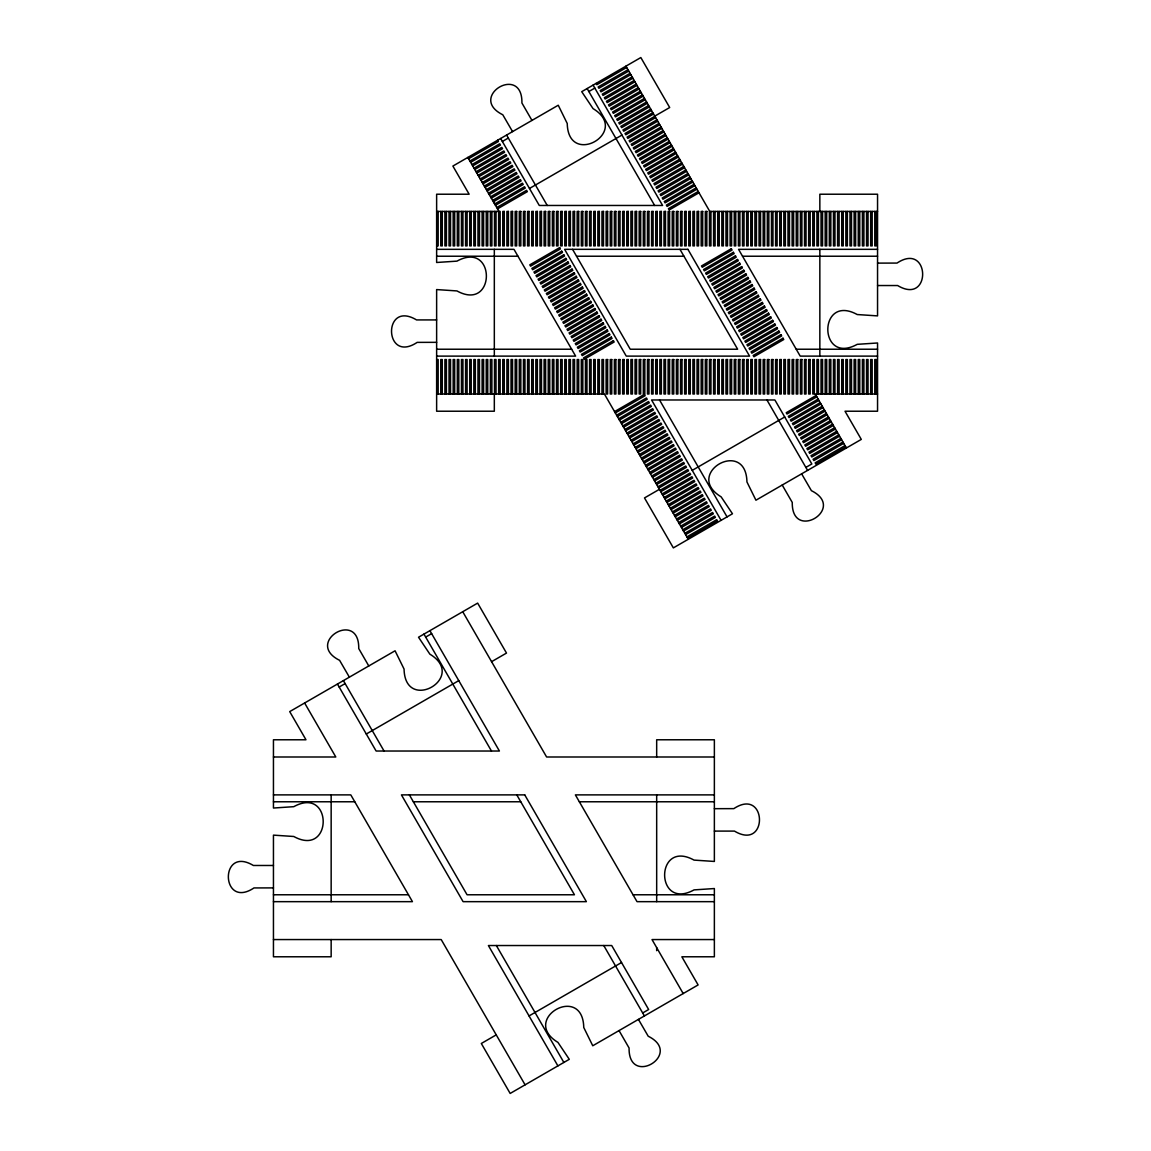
<?xml version="1.0" encoding="UTF-8"?>
<svg xmlns="http://www.w3.org/2000/svg" width="1151" height="1151" viewBox="0 0 1151 1151"><rect width="100%" height="100%" fill="white"/><g stroke="black" fill="none" stroke-linecap="round" stroke-linejoin="round"><path stroke-width="1.5" d="M468.572 158.752L498.397 141.53L497.635 140.221M626.676 67.477L596.837 84.699L596.089 83.39M502.354 141.487L508.31 138.034M588.852 91.533L594.822 88.095M469.881 161.025L499.707 143.803L500.469 145.112L470.63 162.334M627.986 69.736L598.146 86.958L598.908 88.282L628.734 71.06M471.939 164.607L501.778 147.386L502.527 148.695L472.701 165.917M630.043 73.319L600.218 90.541L600.98 91.85L630.806 74.628M474.011 168.19L503.836 150.954L504.598 152.277L474.773 169.499M632.115 76.901L602.29 94.123L603.038 95.432L632.877 78.21M476.082 171.758L505.908 154.536L506.67 155.845L476.831 173.082M634.187 80.484L604.347 97.706L605.109 99.015L634.935 81.793M478.14 175.34L507.979 158.119L508.728 159.428L478.902 176.65M636.244 84.066L606.419 101.288L607.181 102.597L637.007 85.375M480.212 178.923L510.037 161.701L510.799 163.01L480.974 180.232M638.316 87.634L608.491 104.856L609.239 106.18L639.078 88.958M482.283 182.505L512.109 165.284L512.871 166.593L483.032 183.815M640.388 91.217L610.548 108.439L611.31 109.762L641.136 92.526M484.341 186.088L514.18 168.852L514.929 170.175L485.103 187.397M642.445 94.799L612.62 112.021L613.382 113.33L643.208 96.108M486.413 189.656L516.238 172.434L517 173.758L487.175 190.98M644.517 98.382L614.692 115.604L615.44 116.913L645.279 99.691M488.484 193.239L518.31 176.017L519.072 177.326L489.233 194.548M646.589 101.964L616.749 119.186L617.511 120.495L647.337 103.273M490.542 196.821L520.381 179.599L521.13 180.908L491.304 198.13M648.646 105.532L618.821 122.769L619.583 124.078L649.409 106.856M492.614 200.403L522.439 183.182L523.201 184.491L493.376 201.713M650.718 109.115L620.893 126.337L621.641 127.66L651.48 110.424M494.685 203.986L524.511 186.764L525.273 188.073L495.434 205.295M652.79 112.697L622.95 129.919L623.713 131.228L653.538 114.007M529.474 188.462L621.957 135.07M654.761 116.136L669.681 107.518L640.834 57.55L581.715 91.677L593.053 108.611C631.309 131.789 568.191 168.233 567.242 123.502L558.249 105.23L452.89 166.061L469.148 194.217L436.632 194.217L436.632 262.486L456.961 261.133C496.167 239.595 496.167 312.468 456.961 290.93L436.632 289.577L436.632 411.224L494.326 411.224L494.326 394.002M496.743 207.554L526.582 190.332L527.331 191.656L497.505 208.878M654.847 116.28L625.022 133.502L625.784 134.811L655.61 117.589M656.919 119.862L627.079 137.084L627.842 138.393L657.681 121.172M658.991 123.43L629.151 140.667L629.914 141.976L659.739 124.754M661.048 127.013L631.223 144.235L631.971 145.558L661.811 128.337M663.12 130.595L633.28 147.817L634.043 149.126L663.882 131.905M665.192 134.178L635.352 151.4L636.115 152.709L665.94 135.487M667.249 137.76L637.424 154.982L638.172 156.291L668.012 139.07M669.321 141.343L639.481 158.565L640.244 159.874L670.069 142.652M671.378 144.911L641.553 162.133L642.316 163.456L672.141 146.235M673.45 148.493L643.625 165.715L644.373 167.024L674.213 149.803M675.522 152.076L645.682 169.298L646.445 170.607L676.27 153.385M677.579 155.658L647.754 172.88L648.517 174.189L678.342 156.968M679.651 159.241L649.826 176.463L650.574 177.772L680.414 160.55M681.723 162.809L651.883 180.031L652.646 181.354L682.471 164.133M683.78 166.391L653.955 183.613L654.718 184.937L684.543 167.701M685.852 169.974L656.027 187.196L656.775 188.505L686.615 171.283M687.924 173.556L658.084 190.778L658.847 192.088L688.672 174.866M689.981 177.139L660.156 194.361L660.919 195.67L690.744 178.448M692.053 180.707L662.228 197.943L662.976 199.252L692.816 182.031M694.125 184.289L664.285 201.511L665.048 202.835L694.873 185.599M696.182 187.872L666.357 205.094L667.12 206.403L696.945 189.181M698.254 191.454L668.414 208.676L669.177 209.986L699.017 192.764M614.548 411.612L644.387 394.376L645.135 395.699L615.31 412.921M616.619 415.18L646.445 397.958L647.207 399.282L617.382 416.504M618.691 418.763L648.517 401.541L649.279 402.85L619.439 420.072M620.749 422.345L650.588 405.123L651.337 406.432L621.511 423.654M622.82 425.928L652.646 408.706L653.408 410.015L623.583 427.237M624.878 429.51L654.718 412.288L655.48 413.597L625.64 430.819M626.95 433.078L656.789 415.856L657.538 417.18L627.712 434.402M629.021 436.661L658.847 419.439L659.609 420.748L629.77 437.97M631.079 440.243L660.919 423.021L661.681 424.331L631.841 441.552M633.151 443.826L662.976 426.604L663.739 427.913L633.913 445.135M635.223 447.408L665.048 430.186L665.81 431.496L635.971 448.717M637.28 450.976L667.12 433.754L667.868 435.078L638.042 452.3M639.352 454.559L669.177 437.337L669.94 438.646L640.114 455.882M641.424 458.141L671.249 440.919L672.011 442.229L642.172 459.45M643.481 461.724L673.321 444.502L674.069 445.811L644.243 463.033M645.553 465.306L675.378 448.084L676.141 449.394L646.315 466.615M647.625 468.889L677.45 451.652L678.212 452.976L648.373 470.198M649.682 472.457L679.522 455.235L680.27 456.544L650.444 473.78M651.754 476.039L681.579 458.817L682.342 460.127L652.516 477.348M653.826 479.622L683.651 462.4L684.413 463.709L654.574 480.931M655.883 483.204L685.723 465.982L686.471 467.292L656.645 484.513M657.955 486.787L687.78 469.55L688.543 470.874L658.717 488.096M816.059 395.498L786.234 412.72L786.982 414.029L816.822 396.807M659.422 489.319L644.502 497.923L673.349 547.89L732.468 513.763L721.13 496.844C682.874 473.651 745.992 437.207 746.941 481.938L755.934 500.21L861.293 439.394L845.021 411.224L877.551 411.224L877.551 342.984L857.222 344.336C818.016 365.874 818.016 293.016 857.222 314.54L877.551 315.892L877.551 194.217L819.843 194.217L819.843 211.439M692.226 470.371L784.709 416.979M660.027 490.355L689.852 473.133L690.614 474.457L660.775 491.678M818.131 399.08L788.291 416.302L789.054 417.612L818.879 400.39M662.084 493.937L691.924 476.715L692.672 478.025L662.847 495.247M820.188 402.663L790.363 419.885L791.125 421.194L820.951 403.972M664.156 497.52L693.981 480.298L694.744 481.607L664.918 498.829M822.26 406.231L792.435 423.467L793.183 424.777L823.023 407.555M339.171 687.032L345.127 683.593M425.683 637.093L431.639 633.64M666.213 501.102L696.053 483.88L696.815 485.19L666.976 502.411M824.332 409.814L794.492 427.035L795.255 428.359L825.08 411.123M668.285 504.685L698.125 487.463L698.873 488.772L669.048 505.994M826.389 413.396L796.564 430.618L797.312 431.927L827.152 414.705M670.357 508.253L700.182 491.031L700.945 492.355L671.105 509.576M828.461 416.979L798.621 434.2L799.384 435.51L829.224 418.288M672.414 511.835L702.254 494.613L703.016 495.923L673.177 513.145M830.533 420.561L800.693 437.783L801.456 439.092L831.281 421.87M674.486 515.418L704.311 498.196L705.074 499.505L675.249 516.727M832.59 424.129L802.765 441.365L803.513 442.675L833.353 425.453M676.558 519L706.383 501.778L707.146 503.088L677.306 520.31M834.662 427.712L804.822 444.933L805.585 446.257L835.41 429.035M678.615 522.583L708.455 505.361L709.203 506.67L679.378 523.892M836.719 431.294L806.894 448.516L807.657 449.825L837.482 432.603M680.687 526.151L710.512 508.929L711.275 510.253L681.45 527.475M838.791 434.877L808.966 452.098L809.714 453.408L839.554 436.186M682.759 529.733L712.584 512.512L713.347 513.821L683.507 531.057M840.863 438.459L811.023 455.681L811.786 456.99L841.611 439.768M684.816 533.316L714.656 516.094L715.404 517.403L685.579 534.625M842.92 442.042L813.095 459.263L813.858 460.573L843.683 443.351M805.873 467.407L811.829 463.968L774.882 399.972L651.581 399.972L721.087 520.338M686.888 536.898L716.713 519.676L717.476 520.986L687.651 538.208M844.992 445.61L815.167 462.831L815.915 464.155L845.755 446.933M366.291 734.021L458.774 680.629M491.578 661.681L506.498 653.077L477.651 603.11L418.532 637.237L429.87 654.156C468.126 677.349 405.008 713.793 404.059 669.062L395.066 650.79L289.707 711.606L305.979 739.776L273.449 739.776L273.449 808.031L293.778 806.678C332.984 785.14 332.984 858.027 293.778 836.489L273.449 835.137L273.449 956.783L331.157 956.783L331.157 939.561M496.239 1034.864L481.319 1043.482L510.166 1093.45L569.285 1059.323L557.947 1042.389C519.691 1019.21 582.809 982.767 583.758 1027.498L592.751 1045.77L698.11 984.939L681.852 956.783L714.368 956.783L714.368 888.543L694.039 889.896C654.833 911.434 654.833 838.561 694.039 860.099L714.368 861.452L714.368 739.776L656.674 739.776L656.674 756.998M529.043 1015.93L621.526 962.538M642.69 1012.966L648.646 1009.513L611.713 945.532L488.398 945.532L557.904 1065.898M436.632 211.439L500.153 211.439L500.153 245.882L498.642 245.882L498.642 211.439M877.551 211.439L709.448 211.439L709.448 245.882L710.958 245.882L710.958 211.439M436.632 245.882L438.157 245.882L438.157 211.439M436.632 249.335L513.979 249.335L575.629 356.119L436.632 356.119M877.551 249.335L738.554 249.335L800.204 356.119L877.551 356.119M436.632 256.227L517.95 256.227M576.55 256.227L683.939 256.227M742.539 256.227L877.551 256.227M877.551 263.119L897.017 263.075C930.31 240.976 931.835 306.037 897.636 285.534L877.551 285.534M436.632 319.92L416.533 319.92C382.348 299.418 383.873 364.479 417.166 342.379L436.632 342.336M436.632 349.228L571.644 349.228M796.233 349.228L877.551 349.228M436.632 359.558L438.157 359.558L438.157 394.002M436.632 394.002L604.39 394.002L688.269 539.287M877.551 394.002L815.196 394.002L846.373 447.998M273.449 756.998L335.804 756.998L304.627 703.002M714.368 756.998L546.61 756.998L462.731 611.713M273.449 794.881L350.796 794.881L412.446 901.665L273.449 901.665M714.368 794.881L575.371 794.881L637.021 901.665L714.368 901.665M273.449 801.772L354.767 801.772M413.367 801.772L520.756 801.772M579.356 801.772L714.368 801.772M714.368 808.678L733.834 808.635C767.127 786.536 768.652 851.596 734.467 831.094L714.368 831.094M273.449 865.48L253.364 865.48C219.165 844.963 220.69 910.038 253.983 887.939L273.449 887.896M273.449 894.773L408.461 894.773M633.05 894.773L714.368 894.773M273.449 939.561L441.207 939.561L525.086 1084.832M714.368 939.561L652.013 939.561L683.19 993.558M625.914 66.168L709.793 211.439M593.096 85.102L662.602 205.468L539.287 205.468L500.627 138.494M587.139 88.555L654.646 205.468M679.968 249.335L737.633 349.228L630.244 349.228L572.565 249.335M766.94 399.972L807.585 470.385M801.628 473.838L811.397 490.671C847.194 508.454 791.6 542.322 792.262 502.44L782.22 485.046M531.963 120.409L521.921 103C522.583 63.132 466.989 96.986 502.786 114.769L512.555 131.602M506.598 135.055L547.243 205.468M659.537 399.972L727.044 516.9M467.81 157.442L498.987 211.439M429.913 630.662L499.419 751.028L376.118 751.028L337.444 684.054M423.956 634.1L491.463 751.028M516.785 794.881L574.45 894.773L467.061 894.773L409.382 794.881M603.757 945.532L644.402 1015.945M638.445 1019.398L648.214 1036.231C684.011 1054.014 628.417 1087.868 629.079 1048L619.037 1030.591M368.78 665.954L358.738 648.56C359.4 608.678 303.806 642.546 339.603 660.329L349.372 677.162M343.415 680.615L384.06 751.028M496.354 945.532L563.861 1062.445M876.299 211.439L876.299 245.882L874.789 245.882L874.789 211.439M876.299 394.002L876.299 359.558L874.789 359.558L874.789 394.002M872.17 211.439L872.17 245.882L870.66 245.882L870.66 211.439M872.17 394.002L872.17 359.558L870.66 359.558L870.66 394.002M868.041 211.439L868.041 245.882L866.53 245.882L866.53 211.439M868.041 394.002L868.041 359.558L866.53 359.558L866.53 394.002M863.912 211.439L863.912 245.882L862.387 245.882L862.387 211.439M863.912 394.002L863.912 359.558L862.387 359.558L862.387 394.002M859.768 211.439L859.768 245.882L858.258 245.882L858.258 211.439M859.768 394.002L859.768 359.558L858.258 359.558L858.258 394.002M855.639 211.439L855.639 245.882L854.128 245.882L854.128 211.439M855.639 394.002L855.639 359.558L854.128 359.558L854.128 394.002M851.51 211.439L851.51 245.882L849.985 245.882L849.985 211.439M851.51 394.002L851.51 359.558L849.985 359.558L849.985 394.002M847.366 211.439L847.366 245.882L845.856 245.882L845.856 211.439M847.366 394.002L847.366 359.558L845.856 359.558L845.856 394.002M843.237 211.439L843.237 245.882L841.726 245.882L841.726 211.439M843.237 394.002L843.237 359.558L841.726 359.558L841.726 394.002M839.108 211.439L839.108 245.882L837.583 245.882L837.583 211.439M839.108 394.002L839.108 359.558L837.583 359.558L837.583 394.002M834.964 211.439L834.964 245.882L833.453 245.882L833.453 211.439M834.964 394.002L834.964 359.558L833.453 359.558L833.453 394.002M830.835 211.439L830.835 245.882L829.324 245.882L829.324 211.439M830.835 394.002L830.835 359.558L829.324 359.558L829.324 394.002M826.706 211.439L826.706 245.882L825.181 245.882L825.181 211.439M826.706 394.002L826.706 359.558L825.181 359.558L825.181 394.002M822.577 211.439L822.577 245.882L821.051 245.882L821.051 211.439M822.577 394.002L822.577 359.558L821.051 359.558L821.051 394.002M819.843 249.335L819.843 356.119M818.433 211.439L818.433 245.882L816.922 245.882L816.922 211.439M818.433 394.002L818.433 359.558L816.922 359.558L816.922 394.002M814.304 211.439L814.304 245.882L812.793 245.882L812.793 211.439M810.175 211.439L810.175 245.882L808.649 245.882L808.649 211.439M806.031 211.439L806.031 245.882L804.52 245.882L804.52 211.439M801.902 211.439L801.902 245.882L800.391 245.882L800.391 211.439M797.772 211.439L797.772 245.882L796.247 245.882L796.247 211.439M793.629 211.439L793.629 245.882L792.118 245.882L792.118 211.439M789.5 211.439L789.5 245.882L787.989 245.882L787.989 211.439M785.37 211.439L785.37 245.882L783.845 245.882L783.845 211.439M781.241 211.439L781.241 245.882L779.716 245.882L779.716 211.439M777.098 211.439L777.098 245.882L775.587 245.882L775.587 211.439M772.968 211.439L772.968 245.882L771.458 245.882L771.458 211.439M768.839 211.439L768.839 245.882L767.314 245.882L767.314 211.439M764.696 211.439L764.696 245.882L763.185 245.882L763.185 211.439M760.566 211.439L760.566 245.882L759.056 245.882L759.056 211.439M756.437 211.439L756.437 245.882L754.912 245.882L754.912 211.439M752.294 211.439L752.294 245.882L750.783 245.882L750.783 211.439M748.164 211.439L748.164 245.882L746.654 245.882L746.654 211.439M744.035 211.439L744.035 245.882L742.51 245.882L742.51 211.439M739.906 211.439L739.906 245.882L738.381 245.882L738.381 211.439M735.762 211.439L735.762 245.882L734.252 245.882L734.252 211.439M731.633 211.439L731.633 245.882L730.122 245.882L730.122 211.439M727.504 211.439L727.504 245.882L725.979 245.882L725.979 211.439M723.36 211.439L723.36 245.882L721.85 245.882L721.85 211.439M719.231 211.439L719.231 245.882L717.72 245.882L717.72 211.439M715.102 211.439L715.102 245.882L713.577 245.882L713.577 211.439M656.674 794.881L656.674 901.665M656.674 947.618L656.674 950.668M603.498 394.002L603.498 359.558L601.973 359.558L601.973 394.002M599.354 394.002L599.354 359.558L597.844 359.558L597.844 394.002M595.225 394.002L595.225 359.558L593.715 359.558L593.715 394.002M591.096 394.002L591.096 359.558L589.571 359.558L589.571 394.002M586.952 394.002L586.952 359.558L585.442 359.558L585.442 394.002M582.823 394.002L582.823 359.558L581.313 359.558L581.313 394.002M578.694 394.002L578.694 359.558L577.169 359.558L577.169 394.002M574.565 394.002L574.565 359.558L573.04 359.558L573.04 394.002M570.421 394.002L570.421 359.558L568.911 359.558L568.911 394.002M566.292 394.002L566.292 359.558L564.781 359.558L564.781 394.002M562.163 394.002L562.163 359.558L560.638 359.558L560.638 394.002M558.019 394.002L558.019 359.558L556.509 359.558L556.509 394.002M553.89 394.002L553.89 359.558L552.379 359.558L552.379 394.002M549.761 394.002L549.761 359.558L548.236 359.558L548.236 394.002M545.617 394.002L545.617 359.558L544.106 359.558L544.106 394.002M541.488 394.002L541.488 359.558L539.977 359.558L539.977 394.002M537.359 394.002L537.359 359.558L535.834 359.558L535.834 394.002M533.23 394.002L533.23 359.558L531.704 359.558L531.704 394.002M529.086 394.002L529.086 359.558L527.575 359.558L527.575 394.002M524.957 394.002L524.957 359.558L523.446 359.558L523.446 394.002M520.827 394.002L520.827 359.558L519.302 359.558L519.302 394.002M516.684 394.002L516.684 359.558L515.173 359.558L515.173 394.002M512.555 394.002L512.555 359.558L511.044 359.558L511.044 394.002M508.425 394.002L508.425 359.558L506.9 359.558L506.9 394.002M504.282 394.002L504.282 359.558L502.771 359.558L502.771 394.002M500.153 394.002L500.153 359.558L498.642 359.558L498.642 394.002M496.023 211.439L496.023 245.882L494.498 245.882L494.498 211.439M496.023 394.002L496.023 359.558L494.498 359.558L494.498 394.002M494.326 200.332L494.326 203.382M494.326 249.335L494.326 356.119M491.894 211.439L491.894 245.882L490.369 245.882L490.369 211.439M491.894 394.002L491.894 359.558L490.369 359.558L490.369 394.002M487.751 211.439L487.751 245.882L486.24 245.882L486.24 211.439M487.751 394.002L487.751 359.558L486.24 359.558L486.24 394.002M483.621 211.439L483.621 245.882L482.111 245.882L482.111 211.439M483.621 394.002L483.621 359.558L482.111 359.558L482.111 394.002M479.492 211.439L479.492 245.882L477.967 245.882L477.967 211.439M479.492 394.002L479.492 359.558L477.967 359.558L477.967 394.002M475.349 211.439L475.349 245.882L473.838 245.882L473.838 211.439M475.349 394.002L475.349 359.558L473.838 359.558L473.838 394.002M471.219 211.439L471.219 245.882L469.709 245.882L469.709 211.439M471.219 394.002L471.219 359.558L469.709 359.558L469.709 394.002M467.09 211.439L467.09 245.882L465.565 245.882L465.565 211.439M467.09 394.002L467.09 359.558L465.565 359.558L465.565 394.002M462.947 211.439L462.947 245.882L461.436 245.882L461.436 211.439M462.947 394.002L462.947 359.558L461.436 359.558L461.436 394.002M458.817 211.439L458.817 245.882L457.307 245.882L457.307 211.439M458.817 394.002L458.817 359.558L457.307 359.558L457.307 394.002M454.688 211.439L454.688 245.882L453.163 245.882L453.163 211.439M454.688 394.002L454.688 359.558L453.163 359.558L453.163 394.002M450.559 211.439L450.559 245.882L449.034 245.882L449.034 211.439M450.559 394.002L450.559 359.558L449.034 359.558L449.034 394.002M446.415 211.439L446.415 245.882L444.905 245.882L444.905 211.439M446.415 394.002L446.415 359.558L444.905 359.558L444.905 394.002M442.286 211.439L442.286 245.882L440.775 245.882L440.775 211.439M442.286 394.002L442.286 359.558L440.775 359.558L440.775 394.002M331.157 794.881L331.157 901.665M559.645 247.609L529.82 264.831L530.568 266.154L560.408 248.933L559.645 247.609M561.717 251.191L531.877 268.413L532.64 269.722L562.465 252.501L561.717 251.191M563.774 254.774L533.949 271.996L534.711 273.305L564.537 256.083L563.774 254.774M565.846 258.356L536.021 275.578L536.769 276.887L566.609 259.666L565.846 258.356M567.918 261.939L538.078 279.161L538.841 280.47L568.666 263.248L567.918 261.939M569.975 265.507L540.15 282.729L540.898 284.052L570.738 266.831L569.975 265.507M572.047 269.089L542.207 286.311L542.97 287.621L572.81 270.399L572.047 269.089M574.119 272.672L544.279 289.894L545.042 291.203L574.867 273.981L574.119 272.672M576.176 276.254L546.351 293.476L547.099 294.785L576.939 277.564L576.176 276.254M578.248 279.837L548.408 297.059L549.171 298.368L579.011 281.146L578.248 279.837M580.305 283.405L550.48 300.627L551.243 301.95L581.068 284.729L580.305 283.405M582.377 286.987L552.552 304.209L553.3 305.533L583.14 288.297L582.377 286.987M584.449 290.57L554.609 307.792L555.372 309.101L585.197 291.879L584.449 290.57M586.506 294.152L556.681 311.374L557.444 312.684L587.269 295.462L586.506 294.152M588.578 297.735L558.753 314.957L559.501 316.266L589.341 299.044L588.578 297.735M590.65 301.303L560.81 318.539L561.573 319.849L591.398 302.627L590.65 301.303M592.707 304.886L562.882 322.107L563.645 323.431L593.47 306.195L592.707 304.886M594.779 308.468L564.954 325.69L565.702 326.999L595.542 309.777L594.779 308.468M596.851 312.05L567.011 329.272L567.774 330.582L597.599 313.36L596.851 312.05M598.908 315.633L569.083 332.855L569.846 334.164L599.671 316.942L598.908 315.633M600.98 319.201L571.155 336.437L571.903 337.747L601.743 320.525L600.98 319.201M603.052 322.784L573.212 340.005L573.975 341.329L603.8 324.107L603.052 322.784M731.317 248.731L701.491 265.953L702.254 267.262L732.079 250.04L731.317 248.731M605.109 326.366L575.284 343.588L576.047 344.897L605.872 327.675L605.109 326.366M733.388 252.314L703.563 269.535L704.311 270.845L734.151 253.623L733.388 252.314M607.181 329.949L577.356 347.17L578.104 348.48L607.944 331.258L607.181 329.949M735.46 255.882L705.621 273.118L706.383 274.427L736.208 257.205L735.46 255.882M609.253 333.531L579.413 350.753L580.176 352.062L610.001 334.84L609.253 333.531M737.518 259.464L707.692 276.686L708.455 278.01L738.28 260.773L737.518 259.464M611.31 337.114L581.485 354.335L582.233 355.645L612.073 338.423L611.31 337.114M739.589 263.047L709.75 280.269L710.512 281.578L740.352 264.356L739.589 263.047M613.382 340.682L583.543 357.903L584.305 359.227L614.145 342.005L613.382 340.682M741.661 266.629L711.822 283.851L712.584 285.16L742.409 267.938L741.661 266.629M743.719 270.212L713.893 287.433L714.642 288.743L744.481 271.521L743.719 270.212M745.79 273.78L715.951 291.016L716.713 292.325L746.553 275.103L745.79 273.78M747.862 277.362L718.023 294.584L718.785 295.908L748.61 278.686L747.862 277.362M749.92 280.945L720.094 298.167L720.843 299.476L750.682 282.254L749.92 280.945M751.991 284.527L722.152 301.749L722.914 303.058L752.74 285.836L751.991 284.527M754.049 288.11L724.224 305.332L724.986 306.641L754.811 289.419L754.049 288.11M756.121 291.692L726.295 308.914L727.044 310.223L756.883 293.001L756.121 291.692M758.192 295.26L728.353 312.482L729.115 313.806L758.941 296.584L758.192 295.26M760.25 298.843L730.425 316.065L731.187 317.374L761.012 300.152L760.25 298.843M762.322 302.425L732.496 319.647L733.245 320.956L763.084 303.735L762.322 302.425M764.393 306.008L734.554 323.23L735.316 324.539L765.142 307.317L764.393 306.008M766.451 309.59L736.626 326.812L737.388 328.121L767.213 310.899L766.451 309.59M768.523 313.158L738.697 330.38L739.446 331.704L769.285 314.482L768.523 313.158M770.595 316.741L740.755 333.963L741.517 335.286L771.343 318.05L770.595 316.741M772.652 320.323L742.827 337.545L743.589 338.854L773.414 321.633L772.652 320.323M774.724 323.906L744.898 341.128L745.647 342.437L775.486 325.215L774.724 323.906M776.796 327.488L746.956 344.71L747.718 346.019L777.544 328.798L776.796 327.488M778.853 331.056L749.028 348.293L749.79 349.602L779.615 332.38L778.853 331.056M780.925 334.639L751.099 351.861L751.848 353.184L781.687 335.948L780.925 334.639M782.997 338.221L753.157 355.443L753.919 356.752L783.745 339.531L782.997 338.221M504.282 211.439L502.771 211.439L502.771 245.882L504.282 245.882L504.282 211.439M508.425 211.439L506.9 211.439L506.9 245.882L508.425 245.882L508.425 211.439M512.555 211.439L511.044 211.439L511.044 245.882L512.555 245.882L512.555 211.439M516.684 211.439L515.173 211.439L515.173 245.882L516.684 245.882L516.684 211.439M520.827 211.439L519.302 211.439L519.302 245.882L520.827 245.882L520.827 211.439M524.957 211.439L523.446 211.439L523.446 245.882L524.957 245.882L524.957 211.439M529.086 211.439L527.575 211.439L527.575 245.882L529.086 245.882L529.086 211.439M533.23 211.439L531.704 211.439L531.704 245.882L533.23 245.882L533.23 211.439M537.359 211.439L535.834 211.439L535.834 245.882L537.359 245.882L537.359 211.439M541.488 211.439L539.977 211.439L539.977 245.882L541.488 245.882L541.488 211.439M545.617 211.439L544.106 211.439L544.106 245.882L545.617 245.882L545.617 211.439M549.761 211.439L548.236 211.439L548.236 245.882L549.761 245.882L549.761 211.439M553.89 211.439L552.379 211.439L552.379 245.882L553.89 245.882L553.89 211.439M558.019 211.439L556.509 211.439L556.509 245.882L558.019 245.882L558.019 211.439M562.163 211.439L560.638 211.439L560.638 245.882L562.163 245.882L562.163 211.439M566.292 211.439L564.781 211.439L564.781 245.882L566.292 245.882L566.292 211.439M570.421 211.439L568.911 211.439L568.911 245.882L570.421 245.882L570.421 211.439M574.565 211.439L573.04 211.439L573.04 245.882L574.565 245.882L574.565 211.439M578.694 211.439L577.169 211.439L577.169 245.882L578.694 245.882L578.694 211.439M582.823 211.439L581.313 211.439L581.313 245.882L582.823 245.882L582.823 211.439M586.952 211.439L585.442 211.439L585.442 245.882L586.952 245.882L586.952 211.439M591.096 211.439L589.571 211.439L589.571 245.882L591.096 245.882L591.096 211.439M595.225 211.439L593.715 211.439L593.715 245.882L595.225 245.882L595.225 211.439M599.354 211.439L597.844 211.439L597.844 245.882L599.354 245.882L599.354 211.439M603.498 211.439L601.973 211.439L601.973 245.882L603.498 245.882L603.498 211.439M607.627 211.439L606.117 211.439L606.117 245.882L607.627 245.882L607.627 211.439M611.756 211.439L610.246 211.439L610.246 245.882L611.756 245.882L611.756 211.439M615.9 211.439L614.375 211.439L614.375 245.882L615.9 245.882L615.9 211.439M620.029 211.439L618.504 211.439L618.504 245.882L620.029 245.882L620.029 211.439M624.159 211.439L622.648 211.439L622.648 245.882L624.159 245.882L624.159 211.439M628.288 211.439L626.777 211.439L626.777 245.882L628.288 245.882L628.288 211.439M632.431 211.439L630.906 211.439L630.906 245.882L632.431 245.882L632.431 211.439M636.561 211.439L635.05 211.439L635.05 245.882L636.561 245.882L636.561 211.439M640.69 211.439L639.179 211.439L639.179 245.882L640.69 245.882L640.69 211.439M644.833 211.439L643.308 211.439L643.308 245.882L644.833 245.882L644.833 211.439M648.963 211.439L647.452 211.439L647.452 245.882L648.963 245.882L648.963 211.439M653.092 211.439L651.581 211.439L651.581 245.882L653.092 245.882L653.092 211.439M657.235 211.439L655.71 211.439L655.71 245.882L657.235 245.882L657.235 211.439M661.365 211.439L659.84 211.439L659.84 245.882L661.365 245.882L661.365 211.439M665.494 211.439L663.983 211.439L663.983 245.882L665.494 245.882L665.494 211.439M669.623 211.439L668.112 211.439L668.112 245.882L669.623 245.882L669.623 211.439M673.767 211.439L672.242 211.439L672.242 245.882L673.767 245.882L673.767 211.439M677.896 211.439L676.385 211.439L676.385 245.882L677.896 245.882L677.896 211.439M682.025 211.439L680.514 211.439L680.514 245.882L682.025 245.882L682.025 211.439M686.169 211.439L684.644 211.439L684.644 245.882L686.169 245.882L686.169 211.439M690.298 211.439L688.787 211.439L688.787 245.882L690.298 245.882L690.298 211.439M694.427 211.439L692.916 211.439L692.916 245.882L694.427 245.882L694.427 211.439M698.571 211.439L697.046 211.439L697.046 245.882L698.571 245.882L698.571 211.439M702.7 211.439L701.175 211.439L701.175 245.882L702.7 245.882L702.7 211.439M706.829 211.439L705.318 211.439L705.318 245.882L706.829 245.882L706.829 211.439M687.91 249.335L564.609 249.335L626.259 356.119L749.574 356.119L687.91 249.335M607.627 359.558L606.117 359.558L606.117 394.002L607.627 394.002L607.627 359.558M611.756 359.558L610.246 359.558L610.246 394.002L611.756 394.002L611.756 359.558M615.9 359.558L614.375 359.558L614.375 394.002L615.9 394.002L615.9 359.558M620.029 359.558L618.504 359.558L618.504 394.002L620.029 394.002L620.029 359.558M624.159 359.558L622.648 359.558L622.648 394.002L624.159 394.002L624.159 359.558M628.288 359.558L626.777 359.558L626.777 394.002L628.288 394.002L628.288 359.558M632.431 359.558L630.906 359.558L630.906 394.002L632.431 394.002L632.431 359.558M636.561 359.558L635.05 359.558L635.05 394.002L636.561 394.002L636.561 359.558M640.69 359.558L639.179 359.558L639.179 394.002L640.69 394.002L640.69 359.558M644.833 359.558L643.308 359.558L643.308 394.002L644.833 394.002L644.833 359.558M648.963 359.558L647.452 359.558L647.452 394.002L648.963 394.002L648.963 359.558M653.092 359.558L651.581 359.558L651.581 394.002L653.092 394.002L653.092 359.558M657.235 359.558L655.71 359.558L655.71 394.002L657.235 394.002L657.235 359.558M661.365 359.558L659.84 359.558L659.84 394.002L661.365 394.002L661.365 359.558M665.494 359.558L663.983 359.558L663.983 394.002L665.494 394.002L665.494 359.558M669.623 359.558L668.112 359.558L668.112 394.002L669.623 394.002L669.623 359.558M673.767 359.558L672.242 359.558L672.242 394.002L673.767 394.002L673.767 359.558M677.896 359.558L676.385 359.558L676.385 394.002L677.896 394.002L677.896 359.558M682.025 359.558L680.514 359.558L680.514 394.002L682.025 394.002L682.025 359.558M686.169 359.558L684.644 359.558L684.644 394.002L686.169 394.002L686.169 359.558M690.298 359.558L688.787 359.558L688.787 394.002L690.298 394.002L690.298 359.558M694.427 359.558L692.916 359.558L692.916 394.002L694.427 394.002L694.427 359.558M698.571 359.558L697.046 359.558L697.046 394.002L698.571 394.002L698.571 359.558M702.7 359.558L701.175 359.558L701.175 394.002L702.7 394.002L702.7 359.558M706.829 359.558L705.318 359.558L705.318 394.002L706.829 394.002L706.829 359.558M710.958 359.558L709.448 359.558L709.448 394.002L710.958 394.002L710.958 359.558M715.102 359.558L713.577 359.558L713.577 394.002L715.102 394.002L715.102 359.558M719.231 359.558L717.72 359.558L717.72 394.002L719.231 394.002L719.231 359.558M723.36 359.558L721.85 359.558L721.85 394.002L723.36 394.002L723.36 359.558M727.504 359.558L725.979 359.558L725.979 394.002L727.504 394.002L727.504 359.558M731.633 359.558L730.122 359.558L730.122 394.002L731.633 394.002L731.633 359.558M735.762 359.558L734.252 359.558L734.252 394.002L735.762 394.002L735.762 359.558M739.906 359.558L738.381 359.558L738.381 394.002L739.906 394.002L739.906 359.558M744.035 359.558L742.51 359.558L742.51 394.002L744.035 394.002L744.035 359.558M748.164 359.558L746.654 359.558L746.654 394.002L748.164 394.002L748.164 359.558M752.294 359.558L750.783 359.558L750.783 394.002L752.294 394.002L752.294 359.558M756.437 359.558L754.912 359.558L754.912 394.002L756.437 394.002L756.437 359.558M760.566 359.558L759.056 359.558L759.056 394.002L760.566 394.002L760.566 359.558M764.696 359.558L763.185 359.558L763.185 394.002L764.696 394.002L764.696 359.558M768.839 359.558L767.314 359.558L767.314 394.002L768.839 394.002L768.839 359.558M772.968 359.558L771.458 359.558L771.458 394.002L772.968 394.002L772.968 359.558M777.098 359.558L775.587 359.558L775.587 394.002L777.098 394.002L777.098 359.558M781.241 359.558L779.716 359.558L779.716 394.002L781.241 394.002L781.241 359.558M785.37 359.558L783.845 359.558L783.845 394.002L785.37 394.002L785.37 359.558M789.5 359.558L787.989 359.558L787.989 394.002L789.5 394.002L789.5 359.558M793.629 359.558L792.118 359.558L792.118 394.002L793.629 394.002L793.629 359.558M797.772 359.558L796.247 359.558L796.247 394.002L797.772 394.002L797.772 359.558M801.902 359.558L800.391 359.558L800.391 394.002L801.902 394.002L801.902 359.558M806.031 359.558L804.52 359.558L804.52 394.002L806.031 394.002L806.031 359.558M810.175 359.558L808.649 359.558L808.649 394.002L810.175 394.002L810.175 359.558M814.304 359.558L812.793 359.558L812.793 394.002L814.304 394.002L814.304 359.558M524.741 794.881L401.426 794.881L463.09 901.665L586.391 901.665L524.741 794.881"/></g></svg>
